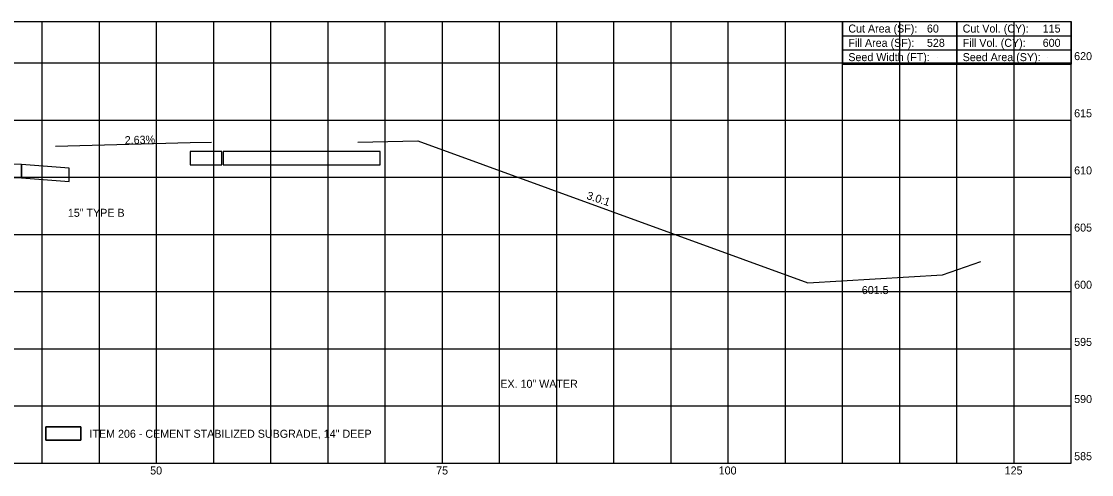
# Model space of a CAD drawing. Extents: x -72 to 132, y 584 to 624.
# Drawn here: x 38.2 to 131.8, y 584 to 623.6 of the extents above; entities that cross this region are included whole.
import ezdxf

# ---------------------------------------------------------------- set-up
doc = ezdxf.new("R2010")
doc.units = 0
for name, color, linetype in [('Default', 7, 'Continuous'), ('DT_X_Break_Line', 7, 'Continuous'), ('DT_X_Contour_Text', 7, 'Continuous'), ('DT_X_Island', 7, 'Continuous'), ('DT_X_Spot_Elev', 7, 'Continuous'), ('DT_X_Void', 7, 'Continuous'), ('SC_Scratch4', 7, 'Continuous'), ('XS_X_Pavt', 7, 'Continuous'), ('XS_X_Subgrade', 7, 'Continuous')]:
    doc.layers.add(name, color=color, linetype=linetype)

msp = doc.modelspace()

# ---------------------------------------------------------------- linework, layer by layer
at = {"layer": 'Default'}
msp.add_circle((130, 623.637), 0.000417, dxfattribs=at)
msp.add_circle((130, 623.637), 0.000417, dxfattribs=at)
msp.add_circle((130, 623.637), 0.000417, dxfattribs=at)
msp.add_circle((130, 623.637), 0.000417, dxfattribs=at)
msp.add_circle((130, 623.637), 0.000417, dxfattribs=at)
msp.add_circle((130, 623.637), 0.000417, dxfattribs=at)
msp.add_circle((130, 623.637), 0.000417, dxfattribs=at)
msp.add_circle((130, 623.637), 0.000417, dxfattribs=at)
msp.add_circle((130, 623.637), 0.000417, dxfattribs=at)
msp.add_circle((130, 623.637), 0.000417, dxfattribs=at)
msp.add_circle((130, 623.637), 0.000417, dxfattribs=at)
msp.add_circle((130, 623.637), 0.000417, dxfattribs=at)
at = {"layer": 'DT_X_Break_Line'}
for p, q in [((-70, 623.637), (130, 623.637)), ((40, 585), (40, 623.637)), ((45, 585), (45, 623.637)), ((50, 585), (50, 623.637)), ((55, 585), (55, 623.637)), ((60, 585), (60, 623.637)), ((65, 585), (65, 623.637)), ((70, 585), (70, 623.637)), ((75, 585), (75, 623.637)), ((80, 585), (80, 623.637)), ((85, 585), (85, 623.637)), ((90, 585), (90, 623.637)), ((95, 585), (95, 623.637)), ((100, 585), (100, 623.637)), ((105, 585), (105, 623.637)), ((110, 585), (110, 623.637)), ((115, 585), (115, 623.637)), ((120, 585), (120, 623.637)), ((125, 585), (125, 623.637)), ((130, 585), (130, 623.637)), ((-70, 620), (130, 620)), ((-70, 615), (130, 615)), ((-70, 610), (130, 610)), ((-70, 605), (130, 605)), ((-70, 600), (130, 600)), ((-70, 595), (130, 595)), ((-70, 590), (130, 590)), ((-70, 585), (130, 585))]:
    msp.add_line(p, q, dxfattribs=at)
at = {"layer": 'DT_X_Contour_Text'}
for p, q in [((110, 623.637), (130, 623.637)), ((110, 623.637), (110, 621.137)), ((120, 623.637), (120, 619.887)), ((130, 623.637), (130, 621.137)), ((110, 622.387), (130, 622.387)), ((110, 621.137), (130, 621.137)), ((118.298, 620.512), (118.298, 620.512)), ((127.946, 620.512), (127.946, 620.512))]:
    msp.add_line(p, q, dxfattribs=at)
msp.add_lwpolyline([(110, 621.137), (110, 619.887), (130, 619.887), (130, 621.137)], dxfattribs=at)
at = {"layer": 'DT_X_Spot_Elev'}
msp.add_lwpolyline([(43.383, 587.006), (40.312, 587.006), (40.312, 588.179), (43.383, 588.179)], close=True, dxfattribs=at)
at = {"layer": 'DT_X_Void'}
msp.add_lwpolyline([(110, 623.637), (130, 623.637), (130, 619.887), (110, 619.887)], close=True, dxfattribs=at)
at = {"layer": 'SC_Scratch4'}
for points in [[(52.953, 612.257), (52.953, 611.09), (55.725, 611.095), (55.725, 612.262)], [(55.828, 612.263), (55.828, 611.096), (69.568, 611.099), (69.568, 612.266)], [(14.446, 611.594), (14.446, 610.427), (38.182, 609.958), (38.182, 611.124)], [(42.368, 609.639), (42.368, 610.806), (38.182, 611.124), (38.182, 609.958)], [(40.312, 588.179), (40.312, 587.006), (43.383, 587.006), (43.383, 588.179)]]:
    msp.add_lwpolyline(points, close=True, dxfattribs=at)
at = {"layer": 'XS_X_Pavt'}
msp.add_line((106.954, 600.765), (118.731, 601.458), dxfattribs=at)
at = {"layer": 'XS_X_Subgrade'}
for p, q in [((52.953, 613.033), (54.812, 613.073)), ((67.598, 613.08), (72.85, 613.181)), ((72.85, 613.181), (106.954, 600.765)), ((41.165, 612.71), (52.953, 613.033)), ((118.731, 601.458), (122.093, 602.627))]:
    msp.add_line(p, q, dxfattribs=at)

# ---------------------------------------------------------------- texts
at = {"layer": 'DT_X_Island'}
for s, p in [('EX. 10"', (80.065, 591.584)), ('WATER', (83.461, 591.584))]:
    msp.add_text(s, height=0.7, dxfattribs=at).set_placement(p)
at = {"layer": 'DT_X_Spot_Elev'}
for s, p in [('Cut Area (SF):', (110.5, 622.662)), ('60', (117.375, 622.662)), ('Cut Vol. (CY):', (120.5, 622.662)), ('115', (127.5, 622.662)), ('Fill Area (SF):', (110.5, 621.412)), ('528', (117.375, 621.412)), ('Fill Vol. (CY):', (120.5, 621.412)), ('600', (127.5, 621.412)), ('Seed Width (FT):', (110.5, 620.162)), ('Seed Area (SY):', (120.5, 620.162)), ('620', (130.25, 620.25)), ('615', (130.25, 615.25)), ('610', (130.25, 610.25)), ('15" TYPE B', (42.245, 606.543)), ('605', (130.25, 605.25)), ('600', (130.25, 600.25)), ('601.5', (111.68, 599.783)), ('595', (130.25, 595.25)), ('590', (130.25, 590.25)), ('ITEM 206 - CEMENT STABILIZED SUBGRADE, 14" DEEP', (44.133, 587.212)), ('585', (130.25, 585.25)), ('50', (49.443, 584)), ('75', (74.453, 584)), ('100', (99.163, 584)), ('125', (124.174, 584))]:
    msp.add_text(s, height=0.7, dxfattribs=at).set_placement(p)
for s, rotation, p in [('2.63%', 1.50482, (47.228, 612.894)), ('3.0:1', 341.7158, (87.552, 608.118))]:
    msp.add_text(s, height=0.7, rotation=rotation, dxfattribs=at).set_placement(p)

doc.saveas('drawing.dxf')
